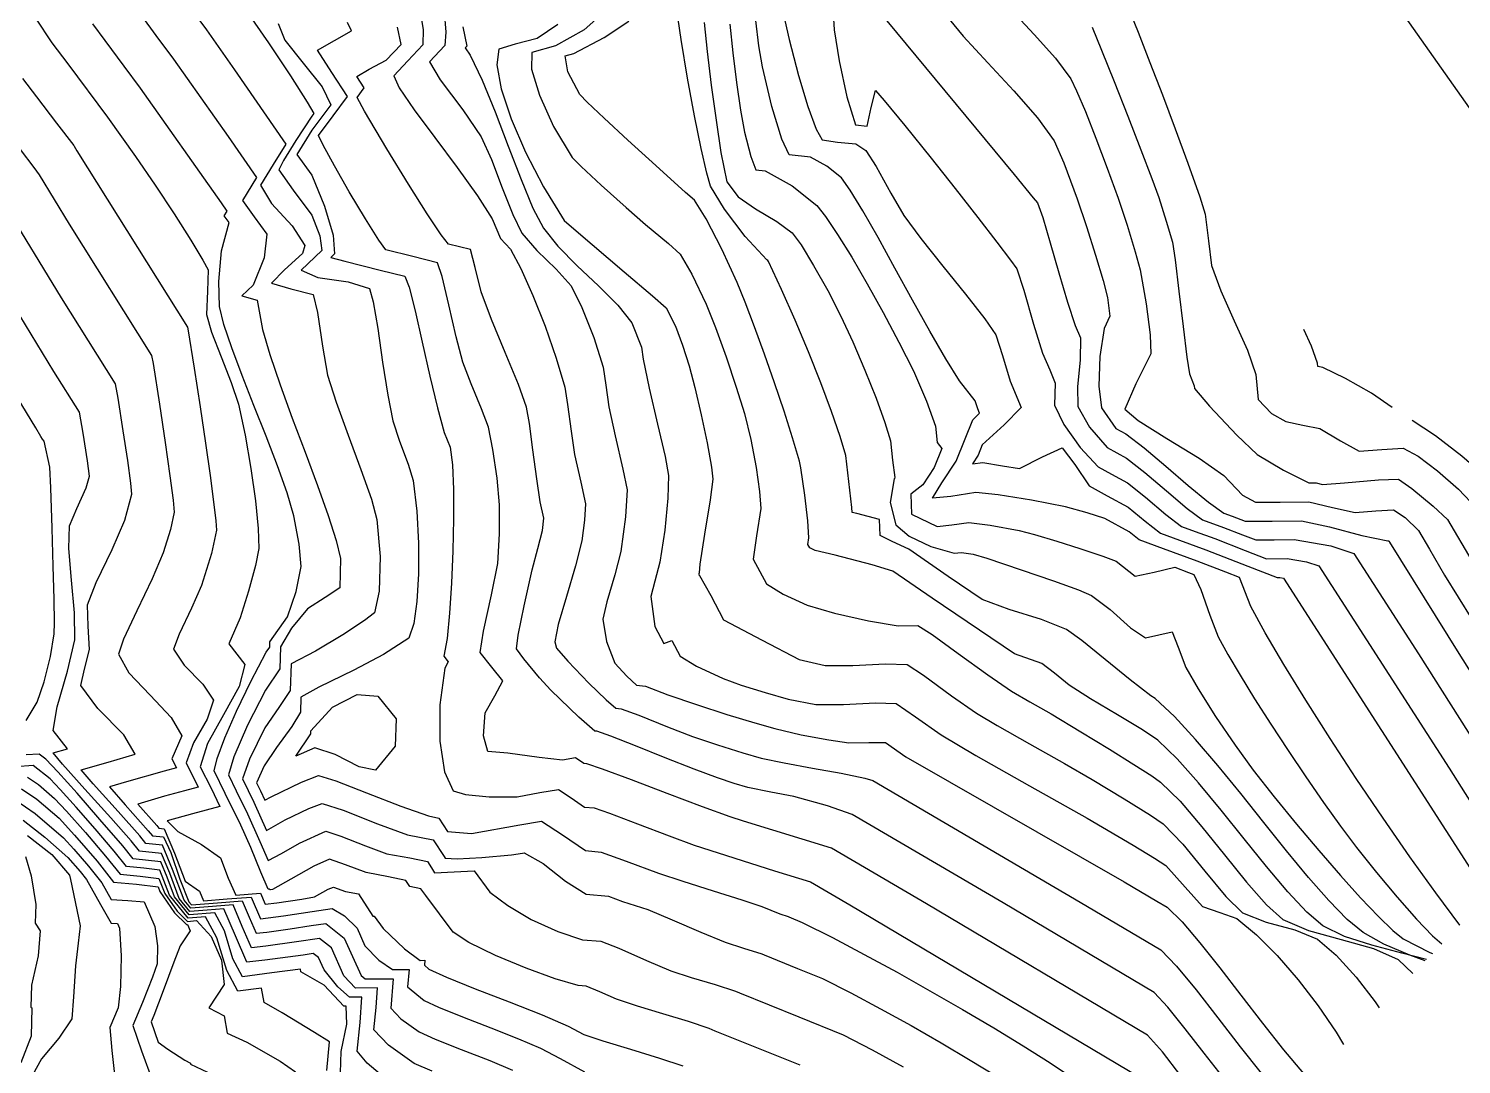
# Model space of a CAD drawing. Header units: millimetres. Extents: x -133 to 63340, y -143 to 109141.
# Drawn here: x 62499.93 to 62545.57, y 108534.75 to 108567.73 of the extents above; entities that cross this region are included whole.
import ezdxf

# ---------------------------------------------------------------- set-up
doc = ezdxf.new("R2010")
doc.units = ezdxf.units.MM
doc.header["$MEASUREMENT"] = 0
for name, color, linetype in [('curve livello 5m', 7, 'Continuous'), ('Per+Mod Surf', 7, 'Continuous'), ('Strade', 7, 'Continuous')]:
    doc.layers.add(name, color=color, linetype=linetype)
doc.layers.add('no_plot', color=5, linetype='Continuous', plot=False)

msp = doc.modelspace()

# ---------------------------------------------------------------- linework, layer by layer
at = {"layer": 'curve livello 5m', "color": 2, "flags": 128}
for points in [[(62506.7017, 108568.5284), (62507.5656, 108567.28), (62508.2641, 108566.221), (62508.8008, 108565.3863), (62509.0146, 108565.0264), (62509.0146, 108565.0264), (62508.9526, 108564.9426), (62508.4414, 108564.1652), (62508.0495, 108563.531), (62507.8946, 108563.2302), (62507.8946, 108563.2302), (62508.3486, 108562.5796), (62508.9454, 108561.792), (62508.9454, 108561.792), (62509.199, 108561.1299), (62509.2702, 108560.6657), (62509.2702, 108560.6657), (62508.6085, 108560.0334), (62509.1444, 108559.8067), (62510.1075, 108559.6701), (62510.7839, 108559.4487), (62510.7839, 108559.4487), (62510.9069, 108559.0327), (62511.0491, 108558.1783), (62511.2044, 108557.1108), (62511.3664, 108556.0558), (62511.5288, 108555.2388), (62511.5288, 108555.2388), (62511.7429, 108554.5967), (62512.0176, 108553.8575), (62512.1786, 108553.3388), (62512.1786, 108553.3388), (62512.2922, 108552.3587), (62512.3486, 108551.3431), (62512.3497, 108550.3616), (62512.2974, 108549.4839), (62512.1936, 108548.7798), (62512.0403, 108548.3189), (62512.0403, 108548.3189), (62511.2339, 108547.7964), (62510.2824, 108547.3033), (62509.1736, 108546.756), (62508.6025, 108546.4364), (62508.6025, 108546.4364), (62508.5875, 108545.9584), (62508.3072, 108545.5073), (62507.8229, 108544.8414), (62507.4293, 108544.2524), (62507.4293, 108544.2524), (62507.1906, 108543.7066), (62507.313, 108543.4575), (62507.4471, 108543.1558), (62507.6485, 108543.2688), (62508.6178, 108543.7284), (62509.1581, 108543.9406), (62509.1581, 108543.9406), (62509.7177, 108543.7798), (62510.6949, 108543.3963), (62511.7793, 108542.9635), (62512.6603, 108542.6548), (62512.6603, 108542.6548), (62512.9945, 108542.5894), (62513.2725, 108542.1654), (62514.0378, 108542.1017), (62515.5712, 108542.3699), (62516.2622, 108542.4908), (62516.9388, 108542.0504), (62517.6657, 108541.5544), (62517.6657, 108541.5544), (62518.1696, 108541.5052), (62518.9602, 108541.2153), (62519.9885, 108540.8312), (62519.9885, 108540.8312), (62520.7715, 108540.5759), (62521.738, 108540.274), (62522.6528, 108539.9874), (62523.2804, 108539.7779), (62523.2804, 108539.7779), (62523.8533, 108539.5357), (62524.123, 108539.45), (62524.1403, 108539.4426), (62524.5728, 108539.2682), (62525.5358, 108538.7808), (62526.5495, 108538.2468), (62527.592, 108537.6793), (62528.6412, 108537.0913), (62529.6752, 108536.4957), (62530.672, 108535.9056), (62531.6096, 108535.3339), (62532.4661, 108534.7938), (62533.2193, 108534.2983)], [(62534.9223, 108568.4716), (62535.2697, 108567.6162), (62535.649, 108566.6539), (62536.0478, 108565.6165), (62536.4535, 108564.5356), (62536.8537, 108563.4432), (62537.2358, 108562.3707), (62537.2358, 108562.3707), (62537.4063, 108561.8177), (62537.5125, 108560.9673), (62537.6161, 108560.1804), (62537.6161, 108560.1804), (62537.9089, 108559.3738), (62538.3346, 108558.4248), (62538.7537, 108557.4874), (62539.0268, 108556.7155), (62539.0268, 108556.7155), (62539.0955, 108555.9183), (62539.5225, 108555.4674), (62539.9748, 108555.219), (62540.5217, 108555.1057), (62541.0618, 108554.9927), (62541.0618, 108554.9927), (62541.7242, 108554.6044), (62542.3196, 108554.2702), (62542.3196, 108554.2702), (62543.0371, 108554.3256), (62543.7204, 108554.3679), (62543.7204, 108554.3679), (62544.194, 108554.1155), (62544.8156, 108553.6502), (62545.4756, 108553.0624), (62546.0639, 108552.4423)], [(62513.1683, 108568.2746), (62513.222, 108567.6172), (62513.1862, 108567.189), (62513.1862, 108567.189), (62512.6976, 108566.6742), (62513.0392, 108566.1035), (62513.7574, 108565.1397), (62514.3436, 108564.2809), (62514.3436, 108564.2809), (62514.6687, 108563.564), (62515.0169, 108562.6642), (62515.3526, 108561.8053), (62515.64, 108561.2109), (62515.64, 108561.2109), (62516.1205, 108560.6648), (62516.7378, 108560.072), (62517.208, 108559.5337), (62517.208, 108559.5337), (62517.5514, 108558.8464), (62517.9297, 108557.8875), (62518.2296, 108556.9446), (62518.2296, 108556.9446), (62518.3136, 108556.378), (62518.4108, 108555.6874), (62518.4108, 108555.6874), (62518.6118, 108554.7634), (62518.8611, 108553.6963), (62518.9912, 108553.0463), (62518.9912, 108553.0463), (62518.9437, 108552.1793), (62518.7926, 108551.077), (62518.7926, 108551.077), (62518.5982, 108550.3328), (62518.3429, 108549.4767), (62518.2165, 108548.9233), (62518.2165, 108548.9233), (62518.3395, 108548.2168), (62518.6063, 108547.5173), (62518.6063, 108547.5173), (62518.9826, 108547.1103), (62519.2967, 108546.8171), (62519.5816, 108546.7891), (62520.2906, 108546.515), (62521.1988, 108546.2064), (62522.1751, 108545.8903), (62523.0601, 108545.6175), (62523.6942, 108545.4383), (62523.6942, 108545.4383), (62524.5405, 108545.2448), (62525.4157, 108545.0758), (62526.0573, 108544.9821), (62526.0573, 108544.9821), (62526.6962, 108544.9955), (62527.2217, 108544.996), (62527.2217, 108544.996), (62527.8733, 108544.5401), (62534.8272, 108540.5551), (62535.8694, 108539.9443), (62536.2026, 108539.7465), (62536.672, 108539.2793), (62537.2378, 108538.6195), (62537.8723, 108537.8248), (62538.5476, 108536.9531), (62539.2359, 108536.062), (62539.9093, 108535.2095), (62540.5399, 108534.4532)], [(62544.4238, 108538.0477), (62543.934, 108538.218), (62543.104, 108538.577), (62542.4405, 108538.9485), (62542.4405, 108538.9485), (62541.9356, 108539.3615), (62541.3497, 108539.9596), (62540.7001, 108540.7009), (62540.004, 108541.5437), (62539.2787, 108542.4463), (62538.5416, 108543.3669), (62537.8099, 108544.2637), (62537.1009, 108545.095), (62536.4319, 108545.819), (62535.8201, 108546.3941), (62535.6831, 108546.4793), (62535.0213, 108546.9881), (62534.2202, 108547.6434), (62533.4789, 108548.246), (62532.9965, 108548.5965), (62532.1962, 108548.9073), (62531.1651, 108549.2275), (62530.3038, 108549.5516), (62530.3038, 108549.5516), (62529.2215, 108550.2811), (62527.9632, 108551.1478), (62527.4386, 108551.3973), (62527.0517, 108551.592), (62527.0331, 108552.1012), (62526.3091, 108552.2852), (62526.1671, 108552.3213), (62526.149, 108552.4797), (62526.0229, 108553.5835), (62525.9596, 108554.1386), (62525.7803, 108554.7448), (62525.5075, 108555.533), (62525.1626, 108556.4491), (62524.7672, 108557.4392), (62524.343, 108558.4493), (62523.9114, 108559.4253), (62523.494, 108560.3133), (62523.4726, 108560.35), (62523.4488, 108560.3659), (62522.7571, 108561.1123), (62522.0909, 108561.9823), (62521.6499, 108562.7148), (62521.5291, 108563.1267), (62521.3524, 108563.9114), (62521.1423, 108564.957), (62520.9213, 108566.1514), (62520.7119, 108567.3826), (62520.6219, 108568.0255)], [(62525.5534, 108568.2058), (62525.5888, 108567.6905), (62525.753, 108566.7086), (62525.9968, 108565.5546), (62525.9968, 108565.5546), (62526.267, 108564.6624), (62526.6426, 108564.6184), (62526.7716, 108565.2167), (62526.9049, 108565.7582), (62526.9049, 108565.7582), (62527.1846, 108565.4427), (62527.843, 108564.6445), (62528.6826, 108563.6029), (62528.6826, 108563.6029), (62529.447, 108562.6384), (62530.1667, 108561.7187), (62530.7763, 108560.9286), (62531.2107, 108560.3526), (62531.4043, 108560.0754), (62531.4043, 108560.0754), (62531.6283, 108559.4052), (62531.9418, 108558.3208), (62532.2316, 108557.3923), (62532.2316, 108557.3923), (62532.4579, 108556.8625), (62532.6313, 108556.4429), (62532.6313, 108556.4429), (62532.6059, 108555.7387), (62532.9111, 108555.1178), (62533.4273, 108554.3903), (62533.9998, 108553.7745), (62533.9998, 108553.7745), (62534.426, 108553.5381), (62534.9321, 108553.2673), (62534.9321, 108553.2673), (62535.5077, 108552.8119), (62536.1579, 108552.2529), (62536.6556, 108551.8732), (62536.6556, 108551.8732), (62537.0954, 108551.7119), (62537.7124, 108551.4879), (62537.7124, 108551.4879), (62538.6793, 108551.1127), (62539.3667, 108550.8486), (62539.3667, 108550.8486), (62540.0178, 108550.8542), (62540.6339, 108550.747), (62541.0279, 108550.618), (62541.0279, 108550.618), (62545.1787, 108544.1765), (62547.239, 108540.9237)], [(62499.7299, 108566.1436), (62500.1768, 108565.5517), (62500.818, 108564.7209), (62501.3629, 108564.0046), (62501.3629, 108564.0046), (62501.3778, 108563.9839), (62501.4645, 108563.8415), (62504.9908, 108558.2181), (62505.0003, 108558.1672), (62505.2004, 108556.92), (62505.3902, 108555.6896), (62505.5618, 108554.532), (62505.7072, 108553.5034), (62505.8185, 108552.6598), (62505.8877, 108552.0574), (62505.907, 108551.7523), (62505.907, 108551.7523), (62505.7486, 108551.0134), (62505.4371, 108549.9982), (62505.4371, 108549.9982), (62505.1187, 108549.2723), (62504.7244, 108548.4452), (62504.5413, 108547.9709), (62504.5413, 108547.9709), (62504.8822, 108547.4572), (62505.4722, 108546.8527), (62505.8136, 108546.3386), (62505.8136, 108546.3386), (62505.6093, 108545.7378), (62505.1754, 108544.9803), (62504.9422, 108544.346), (62504.9422, 108544.346), (62505.3228, 108543.5712), (62504.8887, 108543.4536), (62504.2578, 108543.2855), (62504.2578, 108543.2855), (62503.3997, 108543.0354), (62504.0088, 108542.3491), (62504.0731, 108542.2683), (62504.2456, 108542.2501), (62504.5717, 108541.4729), (62504.9076, 108540.5784), (62504.9076, 108540.5784), (62505.366, 108540.2597), (62505.4917, 108539.9542), (62506.2535, 108540.0136), (62507.0176, 108540.0738), (62507.0176, 108540.0738), (62507.3172, 108539.3813), (62508.0459, 108539.4754), (62508.9558, 108539.6177), (62509.5924, 108539.7143), (62509.5924, 108539.7143), (62509.9852, 108539.478), (62510.3897, 108539.0799), (62510.3897, 108539.0799), (62510.6407, 108538.5227), (62511.0847, 108538.0591), (62511.5224, 108537.7619), (62511.5224, 108537.7619), (62512.045, 108537.7667), (62511.9978, 108537.2188), (62512.5233, 108536.7787), (62512.9859, 108536.5628), (62513.7513, 108536.2564), (62514.6559, 108535.9062), (62515.5363, 108535.5594), (62516.2289, 108535.2629), (62516.2289, 108535.2629), (62516.8641, 108534.9345), (62517.6313, 108534.5099)], [(62509.4233, 108534.5541), (62509.5073, 108535.4614), (62509.0307, 108535.7599), (62507.9997, 108536.3815), (62507.4263, 108536.716), (62507.3464, 108537.1718), (62506.5921, 108537.0745), (62506.2353, 108537.7383), (62505.9234, 108538.7742), (62505.5655, 108539.4479), (62505.0094, 108539.4043), (62504.4176, 108540.1386), (62504.1039, 108540.9308), (62503.5923, 108540.9902), (62503.0452, 108541.0425), (62502.6506, 108541.5386), (62502.049, 108542.2433), (62501.4449, 108542.9329), (62500.9338, 108543.4997), (62500.6114, 108543.8361), (62500.0748, 108544.2596), (62499.5071, 108544.222)], [(62499.8901, 108542.0341), (62500.6625, 108541.4243), (62501.2265, 108540.772), (62501.2265, 108540.772), (62501.2563, 108540.6346), (62501.5657, 108539.1545), (62501.5048, 108538.6078), (62501.4191, 108537.8793), (62501.4191, 108537.8793), (62501.3526, 108536.9009), (62501.2994, 108536.1929), (62501.2994, 108536.1929), (62500.8927, 108535.5763), (62500.3337, 108534.9178), (62500.0455, 108534.3992)]]:
    msp.add_lwpolyline(points, dxfattribs=at)
at = {"layer": 'no_plot', "flags": 128}
for points in [[(62512.3564, 108568.5119), (62512.4906, 108567.7014), (62512.4888, 108567.2085), (62512.002, 108566.7065), (62511.5591, 108566.2291), (62511.734, 108565.8389), (62512.209, 108565.1434), (62512.8631, 108564.2608), (62513.5755, 108563.3097), (62514.225, 108562.4086), (62514.6907, 108561.6759), (62514.955, 108561.0501), (62515.2746, 108560.7082), (62515.6067, 108560.0902), (62515.9881, 108559.2356), (62516.377, 108558.2501), (62516.7317, 108557.2392), (62517.0106, 108556.3086), (62517.0985, 108555.7615), (62517.2106, 108554.9065), (62517.3186, 108554.1721), (62517.516, 108553.29), (62517.6658, 108552.5922), (62517.6374, 108552.0735), (62517.5469, 108551.4141), (62517.3492, 108550.6218), (62517.0606, 108549.6488), (62516.8005, 108548.7558), (62516.6882, 108548.2036), (62516.7448, 108547.9992), (62517.1033, 108547.5848), (62517.7722, 108546.8881), (62518.3204, 108546.3565), (62518.6299, 108546.0876), (62518.8027, 108546.0706), (62519.3644, 108545.8637), (62520.2832, 108545.4966), (62521.0801, 108545.1902), (62521.8735, 108544.923), (62522.6841, 108544.6665), (62523.2686, 108544.4979), (62523.9976, 108544.3436), (62524.9028, 108544.1817), (62525.8147, 108544.0189), (62526.564, 108543.8618), (62526.8253, 108543.7819), (62533.4231, 108539.9154), (62535.9928, 108538.3897), (62536.4957, 108537.8713), (62537.1188, 108537.114), (62537.811, 108536.2238), (62538.521, 108535.3071), (62539.1977, 108534.47)], [(62523.8752, 108568.593), (62524.1525, 108567.3872), (62524.4565, 108566.2379), (62524.7553, 108565.251), (62525.0169, 108564.5321), (62525.2092, 108564.187), (62525.6991, 108564.1182), (62526.2851, 108564.0609), (62526.6014, 108563.8498), (62526.9228, 108563.3352), (62527.3902, 108562.4901), (62527.8127, 108561.7734), (62528.3472, 108561.0499), (62529.0498, 108560.169), (62529.7785, 108559.2699), (62530.3908, 108558.4917), (62530.7446, 108557.9735), (62530.9504, 108557.3197), (62531.1967, 108556.5072), (62531.552, 108555.6631), (62531.0037, 108555.113), (62530.3079, 108554.472), (62530.178, 108554.1508), (62529.9957, 108553.8655), (62530.3303, 108553.9098), (62530.9526, 108553.8035), (62531.4973, 108553.7217), (62532.2256, 108554.0952), (62532.8552, 108554.3769), (62533.2545, 108553.846), (62533.7156, 108553.1643), (62534.284, 108552.8491), (62534.9588, 108552.488), (62535.497, 108552.0484), (62535.9831, 108551.6594), (62536.5874, 108551.4378), (62537.4353, 108551.1299), (62538.7639, 108550.6144), (62539.7084, 108550.2515), (62539.7854, 108550.2521), (62539.9048, 108550.2242), (62546.1509, 108540.5311)], [(62500.1424, 108568.0674), (62500.6694, 108567.274), (62501.178, 108566.6078), (62502.4361, 108564.9081), (62503.33, 108563.6561), (62503.9615, 108562.7479), (62504.5595, 108561.8338), (62505.092, 108560.9951), (62505.4803, 108560.3583), (62505.6453, 108560.0499), (62505.6244, 108559.3694), (62505.5894, 108558.6282), (62505.7565, 108558.0641), (62506.0598, 108557.2796), (62506.3822, 108556.4547), (62506.6067, 108555.7695), (62506.8217, 108554.7858), (62507.0097, 108553.7243), (62507.1552, 108552.6954), (62507.2425, 108551.8092), (62507.256, 108551.176), (62507.1551, 108550.634), (62506.9354, 108549.814), (62506.6629, 108548.9621), (62506.2987, 108548.1379), (62506.8159, 108547.4744), (62506.6281, 108546.7798), (62506.1304, 108545.8769), (62505.6194, 108544.9587), (62505.3918, 108544.2181), (62505.7404, 108543.5453), (62506.0139, 108542.952), (62505.15, 108542.7283), (62504.3386, 108542.5026), (62504.6809, 108542.1609), (62505.4341, 108541.7509), (62506.0352, 108541.3231), (62506.2845, 108540.6775), (62506.5229, 108540.1375), (62507.3081, 108540.199), (62507.4622, 108539.8427), (62507.8372, 108539.8911), (62508.6331, 108540.0087), (62509.0359, 108540.0763), (62509.47, 108540.32), (62509.635, 108540.3934), (62510.0179, 108540.2528), (62510.4357, 108540.1711), (62510.8921, 108539.4679), (62510.9295, 108539.4601), (62511.2195, 108539.0753), (62511.9008, 108538.4232), (62512.399, 108538.0577), (62512.5461, 108538.059), (62512.5329, 108537.9047), (62512.6808, 108537.7808), (62513.2347, 108537.5224), (62514.1511, 108537.1554), (62515.2341, 108536.7363), (62516.2881, 108536.321), (62517.1173, 108535.966), (62517.6142, 108535.7009), (62518.2192, 108535.4916), (62519.0964, 108535.2253), (62520.0206, 108534.9466), (62520.7668, 108534.6998)], [(62503.5185, 108568.1393), (62503.9798, 108567.5145), (62504.5391, 108566.7604), (62504.5391, 108566.7604), (62506.2774, 108564.2987), (62507.1864, 108562.9853), (62506.7369, 108562.2579), (62507.1113, 108561.7354), (62507.518, 108561.1888), (62507.4293, 108560.4246), (62507.0818, 108559.5585), (62506.7228, 108559.2154), (62507.2066, 108559.0854), (62507.3723, 108558.1492), (62507.6106, 108557.3464), (62507.9405, 108556.3841), (62508.3265, 108555.3265), (62508.7335, 108554.2379), (62509.1261, 108553.1825), (62509.4692, 108552.2247), (62509.7274, 108551.4288), (62509.8654, 108550.8589), (62509.8654, 108550.8589), (62509.8396, 108549.9202), (62509.3764, 108549.6079), (62508.8126, 108549.2548), (62508.2952, 108548.6363), (62507.955, 108548.0421), (62507.9329, 108547.3423), (62507.4735, 108546.6656), (62506.9002, 108545.5439), (62506.4624, 108544.5427), (62506.2912, 108543.9623), (62506.5399, 108543.451), (62506.8973, 108542.7287), (62507.2872, 108541.8452), (62507.5619, 108541.2347), (62507.9769, 108541.4623), (62508.5593, 108541.7944), (62509.3966, 108542.167), (62509.8704, 108542.0159), (62510.654, 108541.7022), (62511.3391, 108541.4538), (62512.0698, 108541.3177), (62512.6324, 108541.2008), (62512.7648, 108540.9988), (62512.858, 108540.8456), (62513.4812, 108540.8732), (62514.1158, 108540.9049), (62514.6144, 108540.2322), (62515.1907, 108539.8033), (62515.9327, 108539.3585), (62516.7908, 108538.9771), (62517.5696, 108538.7151), (62518.1562, 108538.6719), (62518.725, 108538.4457), (62519.6152, 108538.052), (62520.3887, 108537.7279), (62521.0363, 108537.5165), (62521.8031, 108537.2847), (62522.4449, 108537.0749), (62522.5764, 108537.0188), (62524.4635, 108536.2602), (62525.8732, 108535.6888), (62526.8038, 108535.2096), (62527.7905, 108534.6684)], [(62505.0628, 108568.3996), (62505.5906, 108567.6866), (62506.4895, 108566.4135), (62508.1239, 108564.052), (62507.7185, 108563.3968), (62507.3158, 108562.7441), (62507.6665, 108562.1582), (62508.3177, 108561.4462), (62508.7202, 108560.8218), (62508.6521, 108560.5672), (62508.0736, 108560.0504), (62507.6657, 108559.6244), (62508.2822, 108559.4439), (62508.9952, 108559.267), (62509.1273, 108558.6859), (62509.285, 108557.6155), (62509.4505, 108556.694), (62509.72, 108555.8335), (62510.103, 108554.7778), (62510.5083, 108553.6929), (62510.845, 108552.7445), (62511.022, 108552.0988), (62511.1229, 108550.9144), (62511.0925, 108549.811), (62510.9399, 108549.1196), (62510.6269, 108548.877), (62509.9321, 108548.4268), (62509.0641, 108547.9041), (62508.2871, 108547.5025), (62508.2602, 108546.6503), (62507.9003, 108546.1088), (62507.4514, 108545.459), (62506.9602, 108544.4638), (62506.7409, 108543.8345), (62507.1051, 108543.0931), (62507.5045, 108542.1952), (62508.1039, 108542.5316), (62508.8573, 108542.8889), (62509.2773, 108543.0538), (62509.9414, 108542.842), (62511.0395, 108542.4024), (62511.9997, 108542.0543), (62512.8135, 108541.8951), (62513.1591, 108541.3678), (62513.1918, 108541.3141), (62513.5752, 108541.2918), (62514.3593, 108541.3287), (62515.3089, 108541.4138), (62515.655, 108541.4744), (62515.7172, 108541.4853), (62516.3151, 108541.1444), (62517.0307, 108540.5784), (62517.6915, 108540.168), (62518.4003, 108540.0989), (62518.8454, 108539.934), (62519.651, 108539.6762), (62520.4328, 108539.3528), (62521.344, 108538.9528), (62522.121, 108538.6318), (62522.7043, 108538.4466), (62523.284, 108538.2624), (62523.3583, 108538.2307), (62524.4257, 108537.8017), (62525.223, 108537.4785), (62526.1207, 108537.022), (62527.0702, 108536.516), (62528.0413, 108535.9786), (62529.0034, 108535.4278), (62529.9262, 108534.8815), (62530.7792, 108534.3578)], [(62518.0964, 108568.1001), (62517.626, 108567.6889), (62516.7082, 108567.1776), (62515.9587, 108566.9645), (62515.9512, 108566.4427), (62516.2019, 108565.6076), (62516.6508, 108564.6159), (62517.238, 108563.624), (62517.5264, 108563.3391), (62518.1649, 108562.7489), (62518.9619, 108562.0304), (62519.584, 108561.496), (62520.3064, 108560.8847), (62520.687, 108560.55), (62521.0583, 108559.9072), (62521.5131, 108558.9507), (62521.8069, 108558.2122), (62522.1455, 108557.2778), (62522.472, 108556.3103), (62522.7293, 108555.4729), (62522.9309, 108554.6414), (62523.1078, 108553.7513), (62523.2131, 108552.9914), (62523.2571, 108552.4457), (62523.1149, 108551.5783), (62523.0099, 108550.8376), (62523.436, 108550.0482), (62523.9604, 108549.7184), (62524.7277, 108549.3738), (62525.6054, 108549.1108), (62526.6783, 108548.8662), (62527.6245, 108548.7132), (62528.2544, 108548.7207), (62528.7082, 108548.4333), (62529.5447, 108547.832), (62530.4835, 108547.152), (62531.2443, 108546.6284), (62531.8233, 108546.2954), (62532.5041, 108545.9065), (62533.4512, 108545.3358), (62534.3572, 108544.7814), (62535.1382, 108544.2953), (62535.7106, 108543.9298), (62535.9907, 108543.7367), (62536.6092, 108543.1233), (62537.3025, 108542.312), (62538.0234, 108541.4166), (62538.7249, 108540.5504), (62539.36, 108539.8273), (62539.8816, 108539.3608), (62540.6998, 108539.0035), (62541.7434, 108538.7201), (62542.7741, 108538.4378), (62543.5542, 108538.0835), (62544.0239, 108537.6391)], [(62545.5272, 108539.1749), (62545.5241, 108539.1787), (62545.5241, 108539.1787), (62544.7576, 108540.2049), (62543.9337, 108541.3539), (62543.0797, 108542.5841), (62542.223, 108543.8536), (62541.3912, 108545.1207), (62540.6116, 108546.3436), (62539.9116, 108547.4805), (62539.3187, 108548.4897), (62538.8602, 108549.3294), (62538.8602, 108549.3294), (62538.5007, 108550.2532), (62538.0723, 108550.4242), (62537.1582, 108550.772), (62537.1582, 108550.772), (62536.0795, 108551.1636), (62535.3106, 108551.4456), (62535.3106, 108551.4456), (62534.9855, 108551.7086), (62534.218, 108552.1261), (62533.6533, 108552.3124), (62532.9559, 108552.497), (62532.9559, 108552.497), (62531.8748, 108552.7143), (62530.8181, 108552.8846), (62530.1028, 108552.9569), (62530.1028, 108552.9569), (62529.302, 108552.8341), (62528.7225, 108552.7742), (62528.7225, 108552.7742), (62529.0246, 108553.2675), (62529.4748, 108553.9513), (62529.4748, 108553.9513), (62529.7581, 108554.6648), (62530.0106, 108555.2759), (62530.0106, 108555.2759), (62530.2222, 108555.4785), (62530.1618, 108555.6221), (62530.0848, 108555.8716), (62529.5861, 108556.518), (62529.1475, 108557.2164), (62528.637, 108558.0963), (62528.0861, 108559.0826), (62527.5259, 108560.1), (62526.9878, 108561.0731), (62526.5031, 108561.9268), (62526.1031, 108562.5858), (62525.8192, 108562.9748), (62525.8192, 108562.9748), (62525.3528, 108563.349), (62524.8358, 108563.6314), (62524.8358, 108563.6314), (62524.1513, 108563.7116), (62523.9218, 108564.2137), (62523.6075, 108565.2517), (62523.3028, 108566.5143), (62523.3028, 108566.5143), (62523.1916, 108567.1763), (62523.0917, 108567.9892)], [(62529.1057, 108568.207), (62529.7009, 108567.4887), (62530.4828, 108566.6406), (62531.3167, 108565.7467), (62532.068, 108564.8911), (62532.6021, 108564.1577), (62532.9049, 108563.4522), (62533.333, 108562.3036), (62533.6282, 108561.4292), (62533.9183, 108560.5161), (62534.1578, 108559.7114), (62534.3015, 108559.1625), (62534.377, 108558.5733), (62534.1951, 108558.1846), (62534.0551, 108557.285), (62534.0212, 108556.346), (62534.1038, 108555.6493), (62534.5681, 108554.995), (62534.8786, 108554.826), (62535.465, 108554.3823), (62536.1592, 108553.7972), (62536.8724, 108553.1814), (62537.5158, 108552.6457), (62538.0005, 108552.3008), (62538.2666, 108552.2038), (62538.6831, 108552.0428), (62539.5442, 108552.0456), (62540.4827, 108552.0583), (62541.3698, 108551.868), (62542.397, 108551.587), (62543.233, 108551.4152), (62543.2557, 108551.4168), (62543.2705, 108551.4047), (62543.286, 108551.3782), (62545.4881, 108547.8319), (62548.0807, 108543.7174)], [(62531.2407, 108568.315), (62531.9582, 108567.5472), (62532.6456, 108566.7843), (62533.1337, 108566.1317), (62533.3155, 108565.7529), (62533.5925, 108565.0917), (62533.9285, 108564.2392), (62534.2877, 108563.2868), (62534.6339, 108562.326), (62534.9202, 108561.4688), (62535.1804, 108560.6249), (62535.3364, 108560.0475), (62535.5348, 108558.9696), (62535.6619, 108557.9776), (62535.6796, 108557.3692), (62535.2049, 108556.4166), (62534.8542, 108555.6054), (62534.8542, 108555.6054), (62535.2773, 108555.2451), (62536.1872, 108554.6775), (62537.2195, 108554.0467), (62538.0094, 108553.4965), (62538.6034, 108552.8694), (62539.0108, 108552.6457), (62539.8037, 108552.6454), (62540.7151, 108552.6604), (62541.4682, 108552.4823), (62542.1903, 108552.3154), (62542.8515, 108552.3693), (62543.4106, 108552.4005), (62543.7803, 108552.1583), (62544.2016, 108551.7505), (62544.5516, 108551.1534), (62545.0294, 108550.3288), (62546.7721, 108547.5224)], [(62524.5013, 108534.7188), (62521.7945, 108535.8068), (62521.7945, 108535.8068), (62521.6058, 108535.8873), (62520.9459, 108536.1077), (62520.1358, 108536.3544), (62519.3233, 108536.6017), (62518.6564, 108536.824), (62518.6564, 108536.824), (62518.1203, 108537.0534), (62517.6845, 108537.2349), (62517.6845, 108537.2349), (62517.4291, 108537.2538), (62516.7037, 108537.4684), (62515.7731, 108537.8107), (62514.8004, 108538.2165), (62513.9488, 108538.6216), (62513.9488, 108538.6216), (62513.4504, 108538.952), (62512.579, 108540.1274), (62512.419, 108540.3398), (62512.0726, 108540.4119), (62511.9472, 108540.6051), (62511.3955, 108540.7198), (62510.6785, 108540.8533), (62510.6785, 108540.8533), (62510.026, 108541.0995), (62509.5158, 108541.2802), (62509.5158, 108541.2802), (62509.0146, 108541.0572), (62508.2842, 108540.6428), (62507.6963, 108540.3173), (62507.6963, 108540.3173), (62507.6284, 108540.3068), (62507.6072, 108540.304), (62507.5985, 108540.3242), (62507.554, 108540.3207), (62507.3284, 108540.8646), (62507.0075, 108541.6494), (62507.0075, 108541.6494), (62506.6895, 108542.3642), (62506.1895, 108543.3749), (62505.8415, 108544.0902), (62505.8415, 108544.0902), (62505.9301, 108544.4832), (62506.1795, 108545.1487), (62506.55, 108545.9959), (62507.0019, 108546.934), (62507.4955, 108547.8722), (62507.4955, 108547.8722), (62507.6056, 108548.0343), (62507.6109, 108548.2019), (62508.1771, 108549.0025), (62508.4533, 108549.8054), (62508.605, 108550.5997), (62508.605, 108550.5997), (62508.5463, 108551.309), (62508.3773, 108552.2104), (62508.3773, 108552.2104), (62508.1611, 108552.9422), (62507.8538, 108553.8079), (62507.4895, 108554.7551), (62507.1022, 108555.7312), (62506.726, 108556.6838), (62506.3951, 108557.5604), (62506.1436, 108558.3085), (62506.0055, 108558.8756), (62506.0055, 108558.8756), (62505.9897, 108559.6793), (62506.0755, 108560.6579), (62506.0755, 108560.6579), (62506.3158, 108561.5559), (62506.1581, 108561.7718), (62506.2488, 108561.9186), (62506.0653, 108562.1838), (62503.4876, 108565.8342), (62502.9694, 108566.5357), (62502.3632, 108567.348), (62501.9742, 108567.8789)], [(62507.8798, 108567.893), (62508.0918, 108567.361), (62508.6755, 108566.6279), (62509.2787, 108565.8785), (62509.5486, 108565.2977), (62509.3027, 108564.9593), (62508.9521, 108564.491), (62508.4735, 108563.7164), (62508.9488, 108563.0658), (62509.357, 108562.0803), (62509.6248, 108561.1513), (62509.672, 108560.5576), (62509.5514, 108560.4423), (62510.0036, 108560.3208), (62511.1297, 108560.0422), (62511.9088, 108559.8466), (62512.0457, 108559.4923), (62512.2384, 108558.7382), (62512.4669, 108557.7419), (62512.7112, 108556.6606), (62512.9513, 108555.6517), (62513.1673, 108554.8726), (62513.3535, 108554.4005), (62513.4347, 108553.8377), (62513.4597, 108553.0575), (62513.4603, 108552.118), (62513.4387, 108551.096), (62513.3975, 108550.0683), (62513.3388, 108549.1118), (62513.2651, 108548.3034), (62513.1545, 108547.7445), (62513.2963, 108547.5654), (62513.1856, 108547.3655), (62513.0236, 108546.1964), (62513.0227, 108545.0327), (62513.1703, 108544.0577), (62513.4538, 108543.4547), (62513.8399, 108543.3397), (62514.5931, 108543.2696), (62515.4874, 108543.2654), (62516.2076, 108543.3999), (62516.8072, 108543.4963), (62517.2086, 108543.235), (62517.6399, 108542.9407), (62517.9389, 108542.9116), (62518.4294, 108542.7416), (62519.3266, 108542.4027), (62520.3281, 108542.0225), (62521.1315, 108541.7285), (62523.6867, 108540.9109), (62524.8386, 108540.5586), (62526.084, 108539.8288), (62535.3634, 108534.3192)], [(62536.6362, 108534.3799), (62536.0466, 108535.1396), (62535.5732, 108535.676), (62535.5732, 108535.676), (62528.5303, 108539.8577), (62525.5009, 108541.633), (62522.6986, 108542.49), (62522.2745, 108542.6257), (62521.3917, 108542.9464), (62520.2723, 108543.3694), (62519.1376, 108543.8013), (62518.2091, 108544.1486), (62517.7082, 108544.3179), (62517.7082, 108544.3179), (62517.6141, 108544.3271), (62517.3522, 108544.5019), (62516.9369, 108544.4292), (62516.1941, 108544.5225), (62515.193, 108544.6538), (62515.193, 108544.6538), (62514.5532, 108544.7133), (62514.4175, 108545.2098), (62514.4688, 108545.9437), (62514.4688, 108545.9437), (62514.7802, 108546.4805), (62515.0295, 108546.956), (62514.6862, 108547.399), (62514.3114, 108547.8635), (62514.3114, 108547.8635), (62514.4133, 108548.5417), (62514.6774, 108549.6928), (62514.8714, 108550.6943), (62514.9301, 108551.6386), (62514.9288, 108552.5658), (62514.9288, 108552.5658), (62514.8491, 108553.4096), (62514.7171, 108554.3247), (62514.5725, 108555.0366), (62514.5725, 108555.0366), (62514.3533, 108555.6264), (62514.0203, 108556.4209), (62513.7548, 108557.1089), (62513.7548, 108557.1089), (62513.5424, 108557.9126), (62513.3097, 108558.9325), (62513.0996, 108559.8309), (62512.955, 108560.2702), (62512.955, 108560.2702), (62512.163, 108560.4769), (62511.3082, 108560.68), (62511.3082, 108560.68), (62511.0873, 108560.9887), (62510.6553, 108561.6733), (62510.1418, 108562.5286), (62510.1418, 108562.5286), (62509.6688, 108563.3555), (62509.307, 108564.022), (62509.1651, 108564.3282), (62509.1651, 108564.3282), (62509.6281, 108564.9517), (62510.0826, 108565.569), (62509.5852, 108566.3268), (62509.1319, 108567.0476), (62509.1319, 108567.0476), (62509.6658, 108567.3504), (62510.2075, 108567.6549), (62510.2075, 108567.6549), (62510.0896, 108567.9227)], [(62537.9667, 108534.3598), (62537.3777, 108535.1014), (62536.7755, 108535.881), (62536.223, 108536.5683), (62535.783, 108537.0328), (62535.783, 108537.0328), (62530.9767, 108539.8866), (62526.1631, 108542.7075), (62525.3744, 108542.9764), (62524.3086, 108543.2746), (62524.3086, 108543.2746), (62523.5697, 108543.4169), (62522.8429, 108543.5575), (62522.8429, 108543.5575), (62522.4085, 108543.6868), (62521.8696, 108543.8654), (62521.8696, 108543.8654), (62521.1322, 108544.1426), (62520.2042, 108544.5105), (62519.2603, 108544.8884), (62518.4752, 108545.1958), (62518.0237, 108545.3521), (62518.0237, 108545.3521), (62517.9631, 108545.3581), (62517.4574, 108545.7974), (62516.5618, 108546.666), (62516.5618, 108546.666), (62516.2019, 108547.0553), (62515.7063, 108547.6562), (62515.4682, 108547.9825), (62515.4682, 108547.9825), (62515.5271, 108548.4156), (62515.7111, 108549.3459), (62515.9651, 108550.4942), (62515.9651, 108550.4942), (62516.1481, 108551.1715), (62516.3013, 108551.7511), (62516.3013, 108551.7511), (62516.3404, 108552.138), (62516.2263, 108552.6569), (62516.1141, 108553.3948), (62515.993, 108554.3134), (62515.8799, 108555.1577), (62515.7916, 108555.6726), (62515.7916, 108555.6726), (62515.5316, 108556.4011), (62515.113, 108557.411), (62514.6715, 108558.4699), (62514.3424, 108559.3452), (62514.3424, 108559.3452), (62514.1525, 108560.1231), (62514.0012, 108560.6938), (62514.0012, 108560.6938), (62513.2987, 108560.8686), (62513.0701, 108561.1626), (62512.625, 108561.8339), (62512.0274, 108562.7809), (62511.3414, 108563.9021), (62510.631, 108565.0962), (62510.631, 108565.0962), (62510.392, 108565.5366), (62510.6165, 108565.8403), (62510.3839, 108566.2021), (62510.7797, 108566.4386), (62511.3184, 108566.7298), (62511.3184, 108566.7298), (62511.7913, 108567.2281), (62511.6764, 108567.779)], [(62513.7548, 108567.7875), (62513.8837, 108567.1695), (62513.8361, 108567.1193), (62513.9965, 108566.886), (62514.378, 108566.0839), (62514.7875, 108565.0762), (62515.2059, 108563.9821), (62515.6143, 108562.9206), (62515.9937, 108562.0108), (62516.3251, 108561.3717), (62516.7849, 108560.8034), (62517.4066, 108560.1788), (62518.08, 108559.537), (62518.695, 108558.9174), (62519.1414, 108558.3592), (62519.4486, 108557.5806), (62519.5031, 108557.2026), (62519.6988, 108556.2807), (62519.9657, 108555.1355), (62520.2046, 108554.0983), (62520.3166, 108553.5004), (62520.2936, 108552.778), (62520.1904, 108551.7556), (62520.0382, 108550.74), (62520.0382, 108550.74), (62519.872, 108550.1368), (62519.7447, 108549.643), (62519.8763, 108548.6943), (62520.1588, 108548.1496), (62520.4165, 108548.2459), (62520.687, 108547.745), (62521.208, 108547.4286), (62522.049, 108547.0338), (62522.6229, 108546.8258), (62523.3899, 108546.5831), (62524.1199, 108546.3787), (62525.0088, 108546.2071), (62525.8877, 108546.2106), (62526.9082, 108546.2592), (62527.5659, 108546.2376), (62528.1835, 108545.8122), (62528.997, 108545.2362), (62530.1016, 108544.5861), (62531.8114, 108543.6174), (62533.6449, 108542.5808), (62535.1206, 108541.727), (62535.7965, 108541.3151), (62536.1613, 108541.0794), (62536.768, 108540.3868), (62537.3227, 108539.7732), (62537.8784, 108539.5819), (62538.419, 108539.3919), (62539.0422, 108538.8757), (62539.7054, 108538.2102), (62540.3736, 108537.4406), (62541.0121, 108536.612), (62541.5859, 108535.7697), (62541.8134, 108535.3809)], [(62516.7816, 108567.8559), (62516.1248, 108567.4195), (62515.4235, 108567.2346), (62514.9018, 108567.0717), (62514.842, 108566.5735), (62514.9839, 108565.8103), (62515.2986, 108564.8577), (62515.757, 108563.7915), (62516.3302, 108562.6873), (62516.9892, 108561.6209), (62517.0682, 108561.5479), (62517.8749, 108560.8515), (62518.8993, 108559.9845), (62519.799, 108559.2205), (62520.232, 108558.8329), (62520.532, 108558.2522), (62520.7616, 108557.6449), (62520.9735, 108556.9896), (62521.1516, 108556.2994), (62521.3514, 108555.4305), (62521.5397, 108554.5342), (62521.6832, 108553.7618), (62521.727, 108553.3788), (62521.6364, 108552.7285), (62521.4563, 108551.6266), (62521.311, 108550.6732), (62521.2838, 108550.4029), (62521.273, 108550.3628), (62521.2882, 108550.3081), (62521.2976, 108550.3116), (62521.6647, 108549.6783), (62522.0615, 108548.8966), (62523.2951, 108548.2525), (62524.4763, 108547.6357), (62525.2996, 108547.448), (62526.1884, 108547.4493), (62527.2217, 108547.504), (62527.9101, 108547.4792), (62528.4306, 108547.1357), (62529.3312, 108546.4827), (62530.1206, 108545.9323), (62530.7866, 108545.5404), (62531.8174, 108544.9564), (62532.9227, 108544.3315), (62533.8123, 108543.8168), (62534.8257, 108543.203), (62535.6641, 108542.6813), (62536.076, 108542.408), (62536.6985, 108541.7579), (62537.3957, 108540.9017), (62538.0646, 108540.0884), (62538.6022, 108539.567), (62539.3506, 108539.2707), (62540.2675, 108539.0317), (62540.9866, 108538.7377), (62541.5865, 108538.2181), (62542.221, 108537.5243), (62542.8252, 108536.7402), (62542.9517, 108536.5438)], [(62544.4597, 108538.0844), (62543.6758, 108538.2892), (62542.7182, 108538.5381), (62541.8482, 108538.8169), (62541.161, 108539.1546), (62541.161, 108539.1546), (62540.6495, 108539.5888), (62540.0427, 108540.2394), (62539.3676, 108541.0419), (62538.651, 108541.9314), (62537.9197, 108542.8433), (62537.2005, 108543.7127), (62536.5201, 108544.475), (62535.9054, 108545.0654), (62535.9054, 108545.0654), (62535.4098, 108545.3993), (62534.6153, 108545.8774), (62533.7597, 108546.3889), (62533.0807, 108546.8232), (62533.0807, 108546.8232), (62532.6049, 108547.2018), (62532.2069, 108547.5118), (62532.2069, 108547.5118), (62531.3312, 108547.8225), (62528.7116, 108549.5882), (62527.4553, 108550.4534), (62526.7993, 108550.6521), (62525.6201, 108550.9657), (62525.6201, 108550.9657), (62524.979, 108551.1119), (62524.8106, 108551.1999), (62524.755, 108551.3028), (62524.7872, 108551.5126), (62524.7535, 108552.0516), (62524.6592, 108552.8769), (62524.5324, 108553.7409), (62524.5324, 108553.7409), (62524.4851, 108553.9563), (62524.2637, 108554.698), (62523.9923, 108555.5465), (62523.6883, 108556.4521), (62523.3691, 108557.3649), (62523.0521, 108558.2352), (62522.7546, 108559.0132), (62522.4943, 108559.6491), (62522.4943, 108559.6491), (62522.0078, 108560.7015), (62521.5069, 108561.6711), (62521.1419, 108562.2671), (62521.1419, 108562.2671), (62520.8556, 108562.5128), (62519.9049, 108563.366), (62519.0117, 108564.1788), (62518.2571, 108564.8763), (62517.7218, 108565.384), (62517.4867, 108565.627), (62517.4867, 108565.627), (62517.1051, 108566.3575), (62517.0156, 108566.8573), (62517.0156, 108566.8573), (62517.2916, 108566.9358), (62518.2625, 108567.4471), (62519.0475, 108567.9688)], [(62521.4432, 108567.9294), (62521.5423, 108567.0036), (62521.6747, 108565.9276), (62521.826, 108564.8169), (62521.9822, 108563.7868), (62522.171, 108562.8472), (62522.5331, 108562.3744), (62523.082, 108561.9888), (62523.7583, 108561.5869), (62524.2548, 108561.2249), (62524.5358, 108560.8396), (62524.9361, 108560.1857), (62525.3829, 108559.3877), (62525.8037, 108558.57), (62526.1823, 108557.7538), (62526.5679, 108556.854), (62526.9226, 108555.9657), (62527.2084, 108555.1842), (62527.3871, 108554.6045), (62527.453, 108553.9832), (62527.5204, 108553.4373), (62527.5335, 108553.4198), (62527.4977, 108553.3933), (62527.3711, 108552.6383), (62527.5511, 108551.9301), (62527.9747, 108551.5693), (62528.6659, 108551.2324), (62529.4174, 108551.0206), (62529.6478, 108551.051), (62530.0156, 108550.9918), (62530.4562, 108550.8623), (62531.5525, 108550.4983), (62532.577, 108550.1433), (62533.3735, 108549.8524), (62533.786, 108549.6812), (62534.3792, 108549.2269), (62535.0306, 108548.6503), (62535.5033, 108548.3279), (62536.3554, 108548.5155), (62536.5519, 108548.0363), (62536.7955, 108547.3846), (62537.1873, 108546.7015), (62537.7423, 108545.8273), (62538.36, 108544.9151), (62538.94, 108544.1181), (62539.6094, 108543.2639), (62540.3142, 108542.3988), (62541.0265, 108541.5543), (62541.7183, 108540.7618), (62542.3616, 108540.0529), (62542.9282, 108539.459), (62543.3904, 108539.0116), (62543.7199, 108538.7423), (62544.5674, 108538.31), (62544.6519, 108538.2807)], [(62522.2672, 108567.8678), (62522.359, 108566.9544), (62522.4751, 108566.0105), (62522.603, 108565.1371), (62522.7304, 108564.4355), (62522.93, 108563.6528), (62523.0935, 108563.2362), (62523.3864, 108563.2019), (62524.2541, 108562.728), (62525.037, 108562.0999), (62525.3186, 108561.7423), (62525.6976, 108561.1759), (62526.1472, 108560.4469), (62526.6405, 108559.6013), (62527.1506, 108558.6854), (62527.6505, 108557.7451), (62528.1134, 108556.8266), (62528.5332, 108555.8667), (62528.8147, 108555.0703), (62528.8737, 108554.5534), (62529.018, 108554.3611), (62528.7715, 108553.7517), (62528.4165, 108553.1963), (62528.0272, 108552.908), (62528.0506, 108552.2682), (62528.8666, 108551.8705), (62529.339, 108551.9281), (62529.8753, 108552.004), (62530.5644, 108551.9202), (62531.4858, 108551.7444), (62531.9708, 108551.6152), (62532.6853, 108551.4053), (62533.415, 108551.1775), (62534.1542, 108550.9269), (62534.5755, 108550.7659), (62535.1741, 108550.2942), (62535.7821, 108550.4194), (62536.4432, 108550.5737), (62536.8811, 108550.414), (62537.0532, 108550.3476), (62537.2701, 108549.8669), (62537.553, 108549.0499), (62537.8279, 108548.357), (62538.1308, 108547.802), (62538.5227, 108547.1351), (62538.9853, 108546.3837), (62539.5006, 108545.5755), (62540.0504, 108544.738), (62540.6165, 108543.899), (62541.1809, 108543.086), (62541.7255, 108542.3266), (62542.232, 108541.6484), (62542.863, 108540.853), (62543.5216, 108540.0694), (62544.1415, 108539.3722), (62544.6562, 108538.8362), (62544.9469, 108538.582)], [(62527.2717, 108567.9801), (62531.3272, 108563.0815), (62531.9345, 108562.3452), (62532.0641, 108562.1773), (62532.2346, 108561.7115), (62532.4757, 108560.9096), (62532.7517, 108559.9506), (62533.0272, 108559.0135), (62533.2665, 108558.2774), (62533.4336, 108557.8806), (62533.429, 108557.1658), (62533.3397, 108556.3325), (62533.3548, 108555.694), (62533.7192, 108555.0375), (62534.2839, 108554.3847), (62534.9053, 108554.0467), (62535.4899, 108553.5958), (62536.1783, 108553.0069), (62536.8359, 108552.4481), (62537.328, 108552.087), (62537.9895, 108551.8458), (62538.5947, 108551.611), (62539.0249, 108551.4457), (62539.6112, 108551.4476), (62540.2502, 108551.4563), (62541.4096, 108551.2546), (62542.151, 108551.0118), (62544.2065, 108547.822), (62548.0506, 108541.7528)], [(62533.8125, 108567.7705), (62534.1113, 108567.0379), (62534.5062, 108566.0488), (62534.9416, 108564.9444), (62535.3619, 108563.8655), (62535.7115, 108562.9531), (62535.9348, 108562.3483), (62536.1713, 108561.6014), (62536.3713, 108560.9326), (62536.4534, 108560.369), (62536.5744, 108559.3724), (62536.7081, 108558.2386), (62536.8282, 108557.2629), (62536.9085, 108556.7409), (62537.0641, 108556.3587), (62537.0717, 108556.2707), (62537.5513, 108555.7037), (62538.4215, 108554.785), (62539.0629, 108554.1684), (62539.9074, 108553.6731), (62540.7162, 108553.2605), (62540.9475, 108553.2625), (62541.1477, 108553.2156), (62541.8528, 108553.2603), (62542.9323, 108553.3555), (62543.5655, 108553.3842), (62543.9885, 108553.08), (62544.6734, 108552.5172), (62545.1328, 108552.0964), (62545.1328, 108552.0964), (62545.9021, 108550.7781)], [(62499.6578, 108563.8792), (62500.0922, 108563.3082), (62500.2567, 108563.0781), (62501.22, 108561.4973), (62503.8414, 108557.3169), (62503.889, 108557.0615), (62504.094, 108555.7744), (62504.2794, 108554.544), (62504.4292, 108553.4838), (62504.5275, 108552.7075), (62504.558, 108552.3286), (62504.4411, 108551.7834), (62504.2113, 108551.0344), (62503.86, 108550.2102), (62503.3763, 108549.1936), (62502.9533, 108548.2898), (62502.7838, 108547.8039), (62503.123, 108547.2148), (62503.7971, 108546.5038), (62504.4714, 108545.7926), (62504.8113, 108545.2029), (62504.4925, 108544.4739), (62504.6318, 108544.1904), (62504.2421, 108544.0859), (62503.0481, 108543.7454), (62502.5019, 108543.5787), (62503.0042, 108543.0059), (62503.7372, 108542.187), (62503.8675, 108542.0231), (62504.2172, 108541.9862), (62504.458, 108541.4898), (62504.7423, 108540.64), (62505.0333, 108539.9254), (62505.1164, 108539.8224), (62505.9417, 108539.8934), (62506.7272, 108539.9486), (62506.9499, 108539.4319), (62507.1722, 108538.9199), (62507.5177, 108538.9595), (62508.2546, 108539.0597), (62508.9247, 108539.1645), (62509.3935, 108539.2357), (62509.9807, 108538.7684), (62510.2477, 108538.1784), (62510.5171, 108537.5772), (62510.6459, 108537.4661), (62511.5438, 108537.4744), (62511.4628, 108536.5329), (62511.789, 108536.1906), (62512.3657, 108535.7766), (62512.8731, 108535.5471), (62513.7089, 108535.2188), (62514.6168, 108534.8651), (62515.3405, 108534.5598)], [(62512.783, 108534.5244), (62512.2082, 108534.7745), (62512.2082, 108534.7745), (62511.3903, 108535.3616), (62510.9278, 108535.847), (62510.9278, 108535.847), (62511.0004, 108536.552), (62511.0426, 108537.1821), (62511.0426, 108537.1821), (62510.3405, 108537.1757), (62509.9719, 108537.5681), (62509.5716, 108538.457), (62509.1946, 108538.757), (62508.4633, 108538.6439), (62507.4856, 108538.511), (62507.0271, 108538.4586), (62507.0271, 108538.4586), (62506.7323, 108539.1378), (62506.4368, 108539.8234), (62506.4368, 108539.8234), (62505.7799, 108539.7773), (62505.0896, 108539.7178), (62505.0896, 108539.7178), (62504.8794, 108539.9787), (62504.5102, 108540.9544), (62504.1889, 108541.7224), (62504.1889, 108541.7224), (62503.662, 108541.778), (62503.4655, 108542.0249), (62502.7797, 108542.7978), (62501.9811, 108543.6788), (62501.6042, 108544.1219), (62501.6042, 108544.1219), (62502.4593, 108544.3721), (62503.3206, 108544.6222), (62503.3206, 108544.6222), (62502.9594, 108545.2419), (62502.1264, 108546.0751), (62501.5913, 108546.8145), (62501.5913, 108546.8145), (62501.7056, 108547.3269), (62501.8645, 108547.9518), (62501.8645, 108547.9518), (62501.8248, 108548.7), (62501.7976, 108549.3822), (62501.7976, 108549.3822), (62502.0816, 108550.0877), (62502.5839, 108551.1462), (62502.9855, 108552.0706), (62502.9855, 108552.0706), (62503.209, 108552.9048), (62503.1772, 108553.2531), (62503.0812, 108553.973), (62502.9413, 108554.9216), (62502.7778, 108555.9559), (62502.7778, 108555.9559), (62502.692, 108556.4157), (62500.9755, 108559.1531), (62499.1357, 108562.1722)], [(62511.3242, 108534.2681), (62510.7102, 108534.7825), (62510.3927, 108535.1611), (62510.3927, 108535.1611), (62510.4867, 108536.0739), (62510.5414, 108536.8899), (62510.5414, 108536.8899), (62510.153, 108536.8863), (62509.7754, 108537.2096), (62509.3397, 108537.7521), (62509.3397, 108537.7521), (62509.1626, 108538.1455), (62508.9957, 108538.2783), (62508.6721, 108538.2282), (62507.4535, 108538.0626), (62506.8821, 108537.9972), (62506.8821, 108537.9972), (62506.5147, 108538.8438), (62506.1464, 108539.6982), (62506.1464, 108539.6982), (62505.618, 108539.6611), (62505.0629, 108539.6133), (62505.0629, 108539.6133), (62504.7255, 108540.032), (62504.4235, 108540.8302), (62504.1606, 108541.4585), (62504.1606, 108541.4585), (62503.4564, 108541.5328), (62503.1939, 108541.8628), (62502.5485, 108542.5954), (62501.718, 108543.5119), (62501.0035, 108544.3044), (62500.7065, 108544.6652), (62501.1636, 108544.7985), (62500.703, 108545.3823), (62500.8315, 108546.1273), (62501.1675, 108547.2703), (62501.3965, 108548.2693), (62501.3965, 108548.2693), (62501.3884, 108549.125), (62501.2957, 108550.1685), (62501.211, 108551.1701), (62501.2267, 108551.9004), (62501.2267, 108551.9004), (62501.4635, 108552.4483), (62501.7598, 108553.1068), (62501.7598, 108553.1068), (62501.86, 108553.4811), (62501.8027, 108553.9604), (62501.6665, 108554.8502), (62501.6665, 108554.8502), (62501.5426, 108555.5145), (62500.7309, 108556.8089), (62498.0146, 108561.2663)], [(62499.8479, 108545.6994), (62500.2015, 108546.2763), (62500.2015, 108546.2763), (62500.418, 108546.9314), (62500.6178, 108547.7371), (62500.7409, 108548.4518), (62500.7409, 108548.4518), (62500.7453, 108548.8084), (62500.7339, 108549.564), (62500.7092, 108550.6066), (62500.6739, 108551.8247), (62500.6307, 108553.1065), (62500.6307, 108553.1065), (62500.5985, 108553.7656), (62500.4245, 108554.5878), (62500.3688, 108554.6578), (62500.3158, 108554.7436), (62500.1524, 108555.0128), (62496.8936, 108560.3605)], [(62543.3706, 108555.6599), (62542.7066, 108556.1196), (62541.8857, 108556.5911), (62541.1542, 108556.9331), (62541.1542, 108556.9331), (62540.9988, 108556.9654), (62540.9895, 108557.0724), (62540.8019, 108557.6204), (62540.5534, 108558.1436)], [(62551.4555, 108545.2311), (62551.3447, 108545.4395), (62551.0532, 108545.9132), (62550.6242, 108546.594), (62550.2599, 108547.1807), (62550.2599, 108547.1807), (62549.0779, 108549.2092), (62547.7284, 108551.5574), (62546.995, 108552.7881), (62546.995, 108552.7881), (62546.3796, 108553.4204), (62545.5826, 108554.1176), (62544.7442, 108554.7643), (62544.0045, 108555.2454)], [(62509.8577, 108534.4752), (62509.8811, 108535.1526), (62510.0597, 108536.0259), (62510.0402, 108536.5976), (62510.0402, 108536.5976), (62509.9655, 108536.5969), (62509.3403, 108537.2625), (62508.5967, 108537.6962), (62508.5831, 108537.7741), (62507.6756, 108537.6621), (62506.7371, 108537.5358), (62506.7371, 108537.5358), (62506.4308, 108538.1056), (62506.1631, 108538.9948), (62505.8559, 108539.573), (62505.8559, 108539.573), (62505.0362, 108539.5088), (62504.5716, 108540.0853), (62504.3367, 108540.706), (62504.1322, 108541.1947), (62504.1322, 108541.1947), (62503.2508, 108541.2877), (62502.9222, 108541.7007), (62502.1989, 108542.548), (62501.4725, 108543.3771), (62500.8581, 108544.0586), (62500.4704, 108544.4631), (62500.4704, 108544.4631), (62500.2616, 108544.6279), (62499.8419, 108544.6067)], [(62499.888, 108543.8914), (62500.2383, 108543.6526), (62500.7523, 108543.2091), (62501.1324, 108542.8062), (62501.7349, 108542.1275), (62502.3789, 108541.3765), (62502.8396, 108540.7974), (62503.4783, 108540.7363), (62504.0756, 108540.667), (62504.2637, 108540.1919), (62504.6583, 108539.6215), (62504.9827, 108539.2997), (62505.2751, 108539.3227), (62505.7415, 108538.8184), (62506.068, 108538.0637), (62506.1565, 108537.2848), (62505.6712, 108536.5504), (62506.1587, 108536.2903), (62506.2558, 108535.7357), (62506.8755, 108535.4514), (62507.9349, 108534.8506), (62508.4301, 108534.5045)], [(62499.7012, 108543.5232), (62500.1843, 108543.1938), (62500.8933, 108542.5821), (62501.3895, 108542.0444), (62502.1072, 108541.2144), (62502.6341, 108540.5522), (62503.3643, 108540.4823), (62504.0472, 108540.4031), (62504.1098, 108540.2452), (62504.5742, 108539.5739), (62504.9559, 108539.1952), (62504.9847, 108539.1975), (62505.0713, 108538.9972), (62504.7569, 108538.5214), (62504.5524, 108538.001), (62504.2132, 108537.0907), (62503.9139, 108536.3062), (62503.8259, 108536.0988), (62504.0577, 108535.4503), (62504.3554, 108535.2283), (62504.9017, 108534.8797), (62505.0804, 108534.7844), (62505.0854, 108534.7555), (62505.8031, 108534.4172)], [(62499.5145, 108543.1549), (62500.1303, 108542.735), (62501.0343, 108541.9551), (62501.3618, 108541.6002), (62501.8356, 108541.0523), (62502.2557, 108540.5243), (62502.5564, 108539.995), (62503.0866, 108539.96), (62503.6053, 108539.9224), (62503.9461, 108539.1355), (62504.0303, 108538.5185), (62504.0251, 108537.9478), (62503.8728, 108537.5234), (62503.5565, 108536.7164), (62503.2437, 108535.9788), (62503.5171, 108535.1803), (62503.8726, 108534.2191)], [(62499.7537, 108542.522), (62500.4379, 108541.9818), (62501.1752, 108541.3281), (62501.5639, 108540.8902), (62501.7677, 108540.6341), (62502.2115, 108539.8351), (62502.5597, 108539.2398), (62502.7531, 108539.2264), (62502.8159, 108539.0814), (62502.8743, 108538.2037), (62502.8474, 108537.2223), (62502.7806, 108536.5415), (62502.5152, 108535.9142), (62502.5782, 108535.1885), (62502.6676, 108534.322)], [(62499.8208, 108541.3661), (62500.009, 108540.752), (62500.1538, 108539.8326), (62500.1364, 108539.2437), (62500.2897, 108539.0013), (62500.2299, 108538.2069), (62500.016, 108537.265), (62499.9974, 108536.563), (62500.0232, 108536.544), (62500.0097, 108535.6455), (62499.6731, 108534.7964)]]:
    msp.add_lwpolyline(points, dxfattribs=at)
at = {"layer": 'Per+Mod Surf', "color": 2, "linetype": 'Continuous'}
msp.add_lwpolyline([(62510.9747, 108544.1167), (62510.4611, 108544.2247), (62509.6953, 108544.6104), (62509.0389, 108544.8274), (62509.0389, 108544.8274), (62508.434, 108544.5583), (62508.9147, 108545.2664), (62508.918, 108545.3704), (62509.604, 108546.1196), (62510.3958, 108546.5288), (62511.0558, 108546.4753), (62511.0558, 108546.4753), (62511.6321, 108545.7537), (62511.602, 108544.8802), (62510.9747, 108544.1167)], dxfattribs=at)
at = {"layer": 'Strade', "color": 2, "linetype": 'Continuous', "flags": 128}
msp.add_lwpolyline([(62556.7195, 108550.6088), (62553.759, 108554.4898), (62548.8865, 108560.8774), (62542.3941, 108570.085), (62537.0806, 108577.6208), (62532.0212, 108584.8562), (62528.9927, 108589.1957), (62523.7946, 108596.3826), (62517.3389, 108604.1338), (62510.5164, 108611.1564), (62502.8499, 108617.9632), (62495.4035, 108623.636), (62486.9167, 108629.1721), (62478.2718, 108633.8125), (62469.2277, 108637.8601), (62461.588, 108640.675), (62453.8575, 108643.0115), (62446.5715, 108644.79)], dxfattribs=at)

doc.saveas('drawing.dxf')
